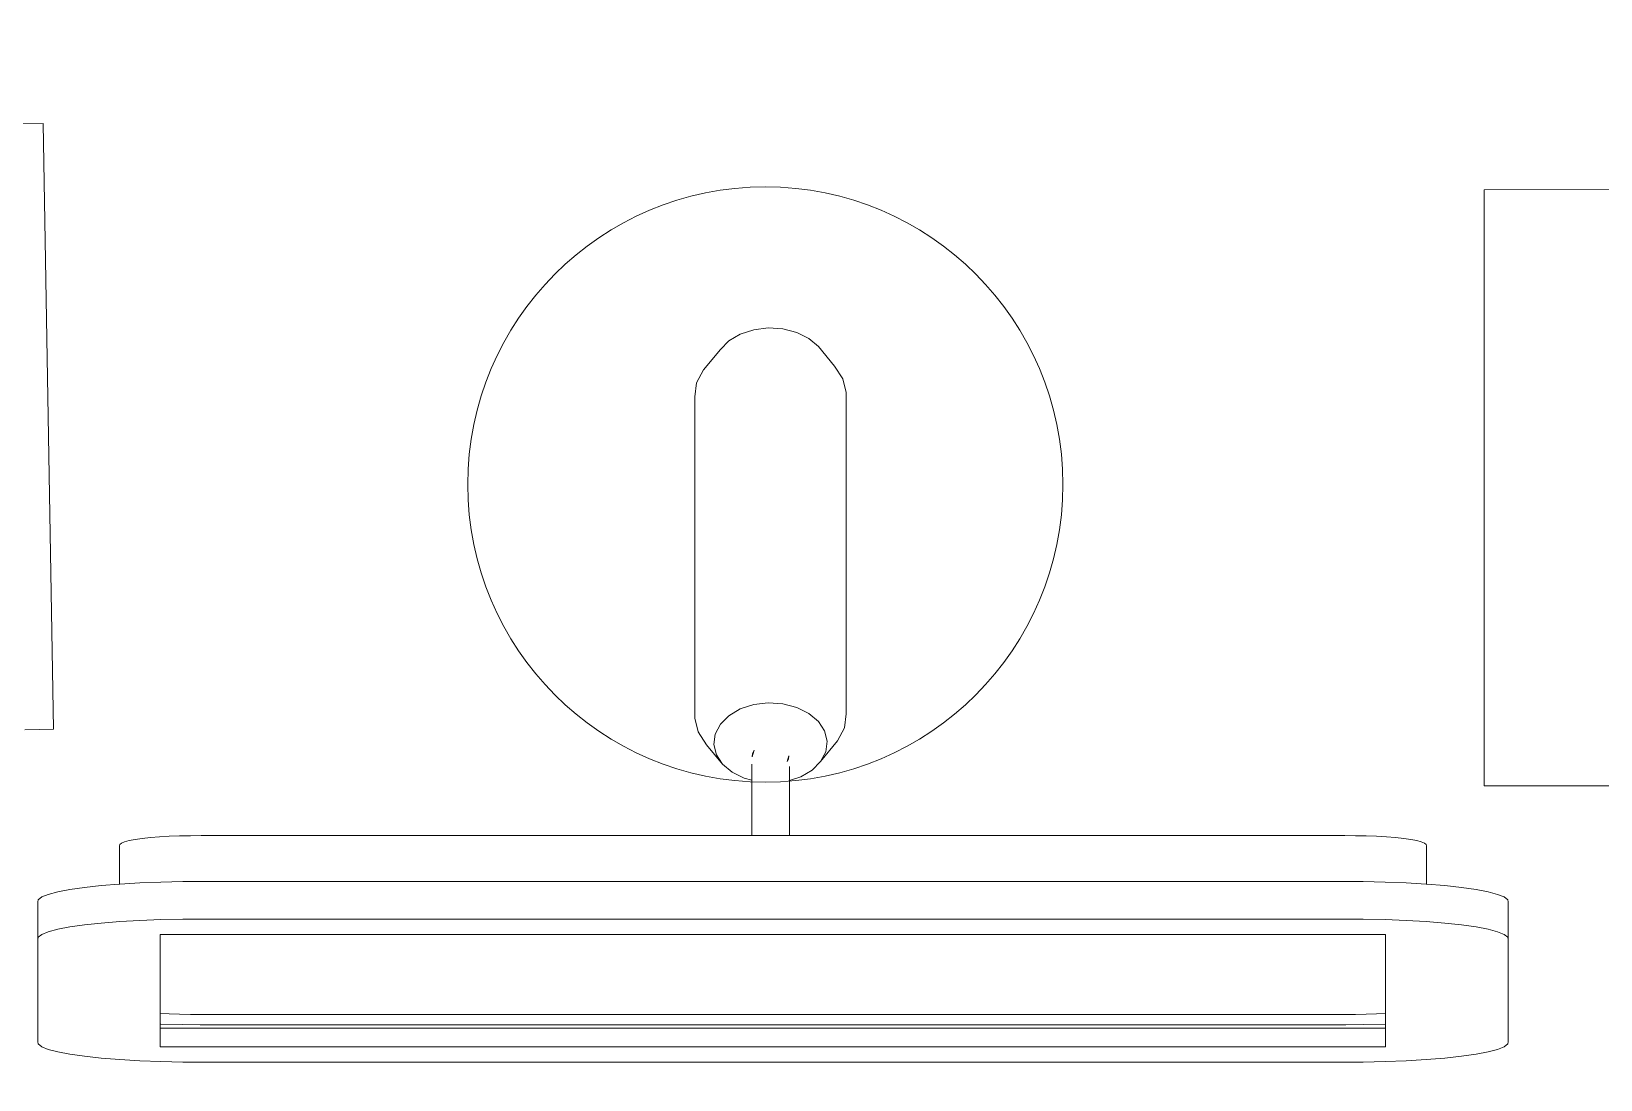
# Model space of a CAD drawing. Header units: metres. Extents: x -17 to 101, y 0 to 79.
# Drawn here: x 58.381 to 58.907, y 23.848 to 24.2 of the extents above; entities that cross this region are included whole.
import ezdxf

# ---------------------------------------------------------------- set-up
doc = ezdxf.new("R2010")
doc.units = ezdxf.units.M
doc.linetypes.add('HIDDEN2', pattern=[0.1875, 0.125, -0.0625])
doc.layers.add('Cotas varias El', color=253, linetype='Continuous', lineweight=13)
doc.layers.add('TOMACORRIENTE', color=5, linetype='HIDDEN2', lineweight=30)

msp = doc.modelspace()

# ---------------------------------------------------------------- linework, layer by layer
at = {"layer": 'Cotas varias El'}
for p, q in [((58.38445394402785, 24.16875598947942, 0.04243202872964336), (58.37493031605274, 24.16859432565568, 0.04243202872964336)), ((58.38445394402785, 24.16875598947942, 0.04243202872964336), (58.38790277226005, 23.96558525934367, 0.04243202872964336)), ((58.62282250783079, 24.09956083180026), (58.61832018809133, 24.09809143439219)), ((58.62770925152523, 24.10015617900552), (58.62282250783079, 24.09956083180026)), ((58.62770925152523, 24.10015617900552), (58.63264739566745, 24.09983690407961)), ((58.63264739566745, 24.09983690407961), (58.63730041389459, 24.09862476508118)), ((58.63730041389459, 24.09862476508118), (58.64135121070427, 24.09660236727967)), ((58.60597951795222, 24.08611043679292), (58.61164901555691, 24.09298377789327)), ((58.61450911795606, 24.09584812378642), (58.61164901555691, 24.09298377789327)), ((58.61832018809133, 24.09809143439219), (58.61450911795606, 24.09584812378642)), ((58.64135121070427, 24.09660236727967), (58.64452373098726, 24.09390753374345)), ((58.64993891315595, 24.0873456641695), (58.64452373098726, 24.09390753374345)), ((58.60368729356611, 24.08171087458817), (58.60597951795222, 24.08611043679292)), ((58.64993891315595, 24.0873456641695), (58.65271762795334, 24.08308859170728)), ((58.65384346367279, 24.07846803536876), (58.65271762795334, 24.08308859170728)), ((58.60308352636463, 24.07704171765198), (58.60368729356611, 24.08171087458817)), ((58.65384346367279, 24.07846803536876), (58.65384346367279, 23.97070496191571)), ((58.60308352636463, 24.07704171765198), (58.60308352636463, 23.96927864419916)), ((58.61832018809133, 23.97236784869727), (58.61450911795606, 23.97012453809151)), ((58.62282250783079, 23.97383724610535), (58.61832018809133, 23.97236784869727)), ((58.62770925152523, 23.97443259331038), (58.62282250783079, 23.97383724610535)), ((58.63264739566745, 23.97411331838447), (58.62770925152523, 23.97443259331038)), ((58.63264739566745, 23.97411331838447), (58.63730041389459, 23.97290117938604)), ((58.63730041389459, 23.97290117938604), (58.64135121070427, 23.97087878158476)), ((58.60308352636463, 23.96927864419916), (58.60420936208453, 23.96465808786064)), ((58.61164901555691, 23.96726019219835), (58.60993479214591, 23.96397001145709)), ((58.61450911795606, 23.97012453809151), (58.61164901555691, 23.96726019219835)), ((58.64135121070427, 23.97087878158476), (58.64452373098726, 23.96818394804853)), ((58.64452373098726, 23.96818394804853), (58.64660177273032, 23.96500032722946)), ((58.6532396964713, 23.96603580497975), (58.65384346367279, 23.97070496191571)), ((58.38790277226005, 23.96558525934367, 0.04243202872964336), (58.37837914428493, 23.96542359552038, 0.04243202872964336)), ((58.60420936208453, 23.96465808786064), (58.60698807688192, 23.96040101539842)), ((58.60993479214591, 23.96397001145709), (58.60948326921567, 23.96047821624774)), ((58.65094747208519, 23.961636242775), (58.64527797448096, 23.95476290167466)), ((58.6474437208222, 23.96154487762527), (58.64660177273032, 23.96500032722946)), ((58.64699219789196, 23.95805308241592), (58.6474437208222, 23.96154487762527)), ((58.65094747208519, 23.961636242775), (58.6532396964713, 23.96603580497975)), ((58.61240325905015, 23.95383914582425), (58.60698807688192, 23.96040101539842)), ((58.60948326921567, 23.96047821624774), (58.61032521730755, 23.95702276664332)), ((58.61032521730755, 23.95702276664332), (58.61240325905015, 23.95383914582425)), ((58.62228275491685, 23.95634774452623), (58.62298801076628, 23.95855623409642)), ((58.62242978930504, 23.95748481628169), (58.62228275491685, 23.95634774452623)), ((58.62298801076628, 23.95855623409642), (58.62242978930504, 23.95748481628169)), ((58.63403018362311, 23.95477220761035), (58.63464423512056, 23.95669509322573)), ((58.63449720073282, 23.95555802147004), (58.63464423512056, 23.95669509322573)), ((58.64699219789196, 23.95805308241592), (58.64527797448096, 23.95476290167466)), ((58.61240325905015, 23.95383914582425), (58.6155757793336, 23.95114431228802)), ((58.6155757793336, 23.95114431228802), (58.61962657614328, 23.94912191448674)), ((58.62218326921544, 23.94845588069342), (58.62218326921544, 23.95385608288001)), ((58.63406244019785, 23.95472356737918), (58.63449720073282, 23.95555802147004)), ((58.63478103141648, 23.95308498259527), (58.63478103141648, 23.9484066494237)), ((58.63860680194608, 23.94965524517551), (58.64241787208135, 23.9518985557815)), ((58.64527797448096, 23.95476290167466), (58.64241787208135, 23.9518985557815)), ((58.61962657614328, 23.94912191448674), (58.62218326921544, 23.94845588069342)), ((58.62218326921544, 23.94668389837688), (58.62218326921544, 23.94845588069342)), ((58.62218326921544, 23.92988847201849), (58.62218326921544, 23.94668389837688)), ((58.63860680194608, 23.94965524517551), (58.63478103141648, 23.9484066494237)), ((58.63478103141648, 23.9484066494237), (58.63478103141648, 23.94686400006884)), ((58.63478103141648, 23.94686400006884), (58.63478103141648, 23.92988847201849)), ((58.42679067454316, 23.9296711164713), (58.43026025272826, 23.92980533718145)), ((58.43026025272826, 23.92980533718145), (58.43384485539042, 23.92987825595054)), ((58.43384485539042, 23.92987825595054), (58.43747562279674, 23.92988847201849)), ((58.62218326921544, 23.92988847201849), (58.43747562279674, 23.92988847201849)), ((58.63478103141648, 23.92988847201849), (58.62218326921544, 23.92988847201849)), ((58.82109690279691, 23.92988847201849), (58.63478103141648, 23.92988847201849)), ((58.82472767020369, 23.92987825595054), (58.82109690279691, 23.92988847201849)), ((58.82831227286539, 23.92980533718145), (58.82472767020369, 23.92987825595054)), ((58.83178185105004, 23.9296711164713), (58.82831227286539, 23.92980533718145)), ((58.41007410279695, 23.9264605985731), (58.41015576736123, 23.92691480006187)), ((58.41007410279695, 23.9264605985731), (58.41007410279695, 23.91363906407736)), ((58.41015576736123, 23.92691480006187), (58.41073866084804, 23.92736322643663)), ((58.41073866084804, 23.92736322643663), (58.41181158595288, 23.92779726348743)), ((58.41181158595288, 23.92779726348743), (58.41335393192873, 23.92820857342116)), ((58.41335393192873, 23.92820857342116), (58.41533607051821, 23.92858925502941)), ((58.41533607051821, 23.92858925502941), (58.41771992510718, 23.92893199547024)), ((58.41771992510718, 23.92893199547024), (58.42045970217129, 23.92923021074597)), ((58.42045970217129, 23.92923021074597), (58.42350277096335, 23.92947817218163)), ((58.42350277096335, 23.92947817218163), (58.42679067454316, 23.9296711164713)), ((58.8350697546303, 23.92947817218163), (58.83178185105004, 23.9296711164713)), ((58.83811282342236, 23.92923021074597), (58.8350697546303, 23.92947817218163)), ((58.84085260048647, 23.92893199547024), (58.83811282342236, 23.92923021074597)), ((58.84323645507544, 23.92858925502941), (58.84085260048647, 23.92893199547024)), ((58.84521859366492, 23.92820857342116), (58.84323645507544, 23.92858925502941)), ((58.84676093964077, 23.92779726348743), (58.84521859366492, 23.92820857342116)), ((58.84783386474516, 23.92736322643663), (58.84676093964077, 23.92779726348743)), ((58.84841675823242, 23.92691480006187), (58.84783386474516, 23.92736322643663)), ((58.84849842279669, 23.9264605985731), (58.84841675823242, 23.92691480006187)), ((58.84849842279669, 23.9264605985731), (58.84849842279669, 23.91363906407736)), ((58.41014227057309, 23.91364461866095), (58.41687679078501, 23.91403982101014)), ((58.41687679078501, 23.91403982101014), (58.4239834299679, 23.91431474150698)), ((58.4239834299679, 23.91431474150698), (58.4313256705446, 23.91446409896565)), ((58.4313256705446, 23.91446409896565), (58.43716749919719, 23.91448053640505)), ((58.82140502639646, 23.91448053640505), (58.43716749919719, 23.91448053640505)), ((58.82724685504905, 23.91446409896565), (58.82140502639646, 23.91448053640505)), ((58.83458909562574, 23.91431474150698), (58.82724685504905, 23.91446409896565)), ((58.84169573480864, 23.91403982101014), (58.83458909562574, 23.91431474150698)), ((58.84843025502056, 23.91364461866095), (58.84169573480864, 23.91403982101014)), ((58.38280397936938, 23.90839413581369), (58.38399790366617, 23.90931263491524)), ((58.38399790366617, 23.90931263491524), (58.3861955459102, 23.91020166077027)), ((58.3861955459102, 23.91020166077027), (58.38935468969117, 23.91104413531178)), ((58.38935468969117, 23.91104413531178), (58.39341464828436, 23.91182387471821)), ((58.39341464828436, 23.91182387471821), (58.39829743043407, 23.91252590030075)), ((58.39829743043407, 23.91252590030075), (58.40390923855563, 23.91313672624295)), ((58.40390923855563, 23.91313672624295), (58.41007410279695, 23.91363906407736)), ((58.41007410279695, 23.91363906407736), (58.41014227057309, 23.91364461866095)), ((58.84849842279669, 23.91363906407736), (58.84843025502056, 23.91364461866095)), ((58.85466328703802, 23.91313672624295), (58.84849842279669, 23.91363906407736)), ((58.86027509515958, 23.91252590030075), (58.85466328703802, 23.91313672624295)), ((58.86515787730929, 23.91182387471821), (58.86027509515958, 23.91252590030075)), ((58.86921783590248, 23.91104413531178), (58.86515787730929, 23.91182387471821)), ((58.87237697968345, 23.91020166077027), (58.86921783590248, 23.91104413531178)), ((58.87457462192793, 23.90931263491524), (58.87237697968345, 23.91020166077027)), ((58.87576854622472, 23.90839413581369), (58.87457462192793, 23.90931263491524)), ((58.38267258279672, 23.90766333513869), (58.38280397936938, 23.90839413581369)), ((58.38267258279672, 23.90766333513869), (58.38267258279672, 23.89510612909947)), ((58.87589994279693, 23.90766333513869), (58.87576854622472, 23.90839413581369)), ((58.87589994279693, 23.90766333513869), (58.87589994279693, 23.89510612909947)), ((58.3861955459102, 23.89764445473082), (58.38935468969117, 23.89848692927256)), ((58.38935468969117, 23.89848692927256), (58.39341464828436, 23.89926666867876)), ((58.39341464828436, 23.89926666867876), (58.39829743043407, 23.8999686942613)), ((58.39829743043407, 23.8999686942613), (58.40390923855563, 23.90057952020351)), ((58.40390923855563, 23.90057952020351), (58.41014227057309, 23.90108741262151)), ((58.41014227057309, 23.90108741262151), (58.41687679078501, 23.90148261497092)), ((58.41687679078501, 23.90148261497092), (58.4239834299679, 23.90175753546777)), ((58.4239834299679, 23.90175753546777), (58.4313256705446, 23.90190689292643)), ((58.4313256705446, 23.90190689292643), (58.43716749919719, 23.90192333036561)), ((58.82140502639646, 23.90192333036561), (58.43716749919719, 23.90192333036561)), ((58.82724685504905, 23.90190689292643), (58.82140502639646, 23.90192333036561)), ((58.83458909562574, 23.90175753546777), (58.82724685504905, 23.90190689292643)), ((58.84169573480864, 23.90148261497092), (58.83458909562574, 23.90175753546777)), ((58.84843025502056, 23.90108741262151), (58.84169573480864, 23.90148261497092)), ((58.85466328703802, 23.90057952020351), (58.84843025502056, 23.90108741262151)), ((58.86027509515958, 23.8999686942613), (58.85466328703802, 23.90057952020351)), ((58.86515787730929, 23.89926666867876), (58.86027509515958, 23.8999686942613)), ((58.86921783590248, 23.89848692927256), (58.86515787730929, 23.89926666867876)), ((58.87237697968345, 23.89764445473082), (58.86921783590248, 23.89848692927256)), ((58.38267258279672, 23.89510612909947), (58.38280397936938, 23.89583692977448)), ((58.38267258279672, 23.86075030339583), (58.38267258279672, 23.89510612909947)), ((58.38280397936938, 23.89583692977448), (58.38399790366617, 23.89675542887602)), ((58.38399790366617, 23.89675542887602), (58.3861955459102, 23.89764445473082)), ((58.83479766279703, 23.89678152019764), (58.42377486279707, 23.89678152019764)), ((58.42377486279707, 23.89678152019764), (58.42377486279707, 23.870312514266)), ((58.83479766279703, 23.870312514266), (58.83479766279703, 23.89678152019764)), ((58.87457462192793, 23.89675542887602), (58.87237697968345, 23.89764445473082)), ((58.87576854622472, 23.89583692977448), (58.87457462192793, 23.89675542887602)), ((58.87589994279693, 23.89510612909947), (58.87576854622472, 23.89583692977448)), ((58.87589994279693, 23.86075030339583), (58.87589994279693, 23.89510612909947)), ((58.42679067454316, 23.8701355371615), (58.42377486279707, 23.870312514266)), ((58.42377486279707, 23.870312514266), (58.42377486279707, 23.86666417149257)), ((58.42377486279707, 23.86666417149257), (58.4239834299679, 23.86665610306699)), ((58.42377486279707, 23.86666417149257), (58.42377486279707, 23.86535351531751)), ((58.4239834299679, 23.86665610306699), (58.4313256705446, 23.86650674560832)), ((58.43026025272826, 23.87000131645135), (58.42679067454316, 23.8701355371615)), ((58.43384485539042, 23.86992839768249), (58.43026025272826, 23.87000131645135)), ((58.43747562279674, 23.86991818161431), (58.43384485539042, 23.86992839768249)), ((58.43747562279674, 23.86991818161431), (58.82109690279691, 23.86991818161431)), ((58.82109690279691, 23.86991818161431), (58.82472767020369, 23.86992839768249)), ((58.82472767020369, 23.86992839768249), (58.82831227286539, 23.87000131645135)), ((58.83458909562574, 23.86665610306699), (58.82724685504905, 23.86650674560832)), ((58.82831227286539, 23.87000131645135), (58.83178185105004, 23.8701355371615)), ((58.83178185105004, 23.8701355371615), (58.83479766279703, 23.870312514266)), ((58.83479766279703, 23.86666417149257), (58.83458909562574, 23.86665610306699)), ((58.83479766279703, 23.86666417149257), (58.83479766279703, 23.870312514266)), ((58.83479766279703, 23.86535351531751), (58.83479766279703, 23.86666417149257)), ((58.83479766279703, 23.86535351531751), (58.42377486279707, 23.86535351531751)), ((58.42377486279707, 23.8590749122979), (58.42377486279707, 23.86535351531751)), ((58.4313256705446, 23.86650674560832), (58.43716749919719, 23.86649030816892)), ((58.82140502639646, 23.86649030816892), (58.43716749919719, 23.86649030816892)), ((58.82724685504905, 23.86650674560832), (58.82140502639646, 23.86649030816892)), ((58.83479766279703, 23.8590749122979), (58.83479766279703, 23.86535351531751)), ((58.38267258279672, 23.86075030339583), (58.38280397936938, 23.86001950272083)), ((58.38280397936938, 23.86001950272083), (58.38399790366617, 23.85910100361929)), ((58.38399790366617, 23.85910100361929), (58.3861955459102, 23.85821197776448)), ((58.3861955459102, 23.85821197776448), (58.38935468969117, 23.85736950322274)), ((58.38935468969117, 23.85736950322274), (58.39341464828436, 23.85658976381654)), ((58.39341464828436, 23.85658976381654), (58.39829743043407, 23.855887738234)), ((58.83479766279703, 23.8590749122979), (58.42377486279707, 23.8590749122979)), ((58.86515787730929, 23.85658976381654), (58.86027509515958, 23.855887738234)), ((58.86921783590248, 23.85736950322274), (58.86515787730929, 23.85658976381654)), ((58.87237697968345, 23.85821197776448), (58.86921783590248, 23.85736950322274)), ((58.87457462192793, 23.85910100361929), (58.87237697968345, 23.85821197776448)), ((58.87576854622472, 23.86001950272083), (58.87457462192793, 23.85910100361929)), ((58.87589994279693, 23.86075030339583), (58.87576854622472, 23.86001950272083)), ((58.39829743043407, 23.855887738234), (58.40390923855563, 23.8552769122918)), ((58.40390923855563, 23.8552769122918), (58.41014227057309, 23.8547690198738)), ((58.41014227057309, 23.8547690198738), (58.41687679078501, 23.85437381752439)), ((58.41687679078501, 23.85437381752439), (58.4239834299679, 23.85409889702777)), ((58.4239834299679, 23.85409889702777), (58.4313256705446, 23.85394953956887)), ((58.4313256705446, 23.85394953956887), (58.43716749919719, 23.8539331021297)), ((58.82140502639646, 23.8539331021297), (58.43716749919719, 23.8539331021297)), ((58.82724685504905, 23.85394953956887), (58.82140502639646, 23.8539331021297)), ((58.83458909562574, 23.85409889702777), (58.82724685504905, 23.85394953956887)), ((58.84169573480864, 23.85437381752439), (58.83458909562574, 23.85409889702777)), ((58.84843025502056, 23.8547690198738), (58.84169573480864, 23.85437381752439)), ((58.85466328703802, 23.8552769122918), (58.84843025502056, 23.8547690198738)), ((58.86027509515958, 23.855887738234), (58.85466328703802, 23.8552769122918))]:
    msp.add_line(p, q, dxfattribs=at)
at = {"layer": 'Cotas varias El', "extrusion": (-0.03756015096949575, 0.004809775982189688, 0.9992827933643958), "elevation": -2.097874674646575}
msp.add_lwpolyline([(-31.46637468662765, 55.58175824329587), (-31.42824077934868, 55.28419177153889), (-31.22986313151147, 55.30961437638947), (-31.26799703878958, 55.60718084815167)], close=True, dxfattribs=at)
at = {"layer": 'Cotas varias El'}
msp.add_circle((58.62672117955319, 24.04766345056085), 0.09981519172178265, dxfattribs=at)
at = {"layer": 'TOMACORRIENTE', "lineweight": 25}
msp.add_arc((58.01586188674258, 25.45609554744638), 2.221415416083607, 271.9183215763547, 326.4011641180392, dxfattribs=at)

doc.saveas('drawing.dxf')
